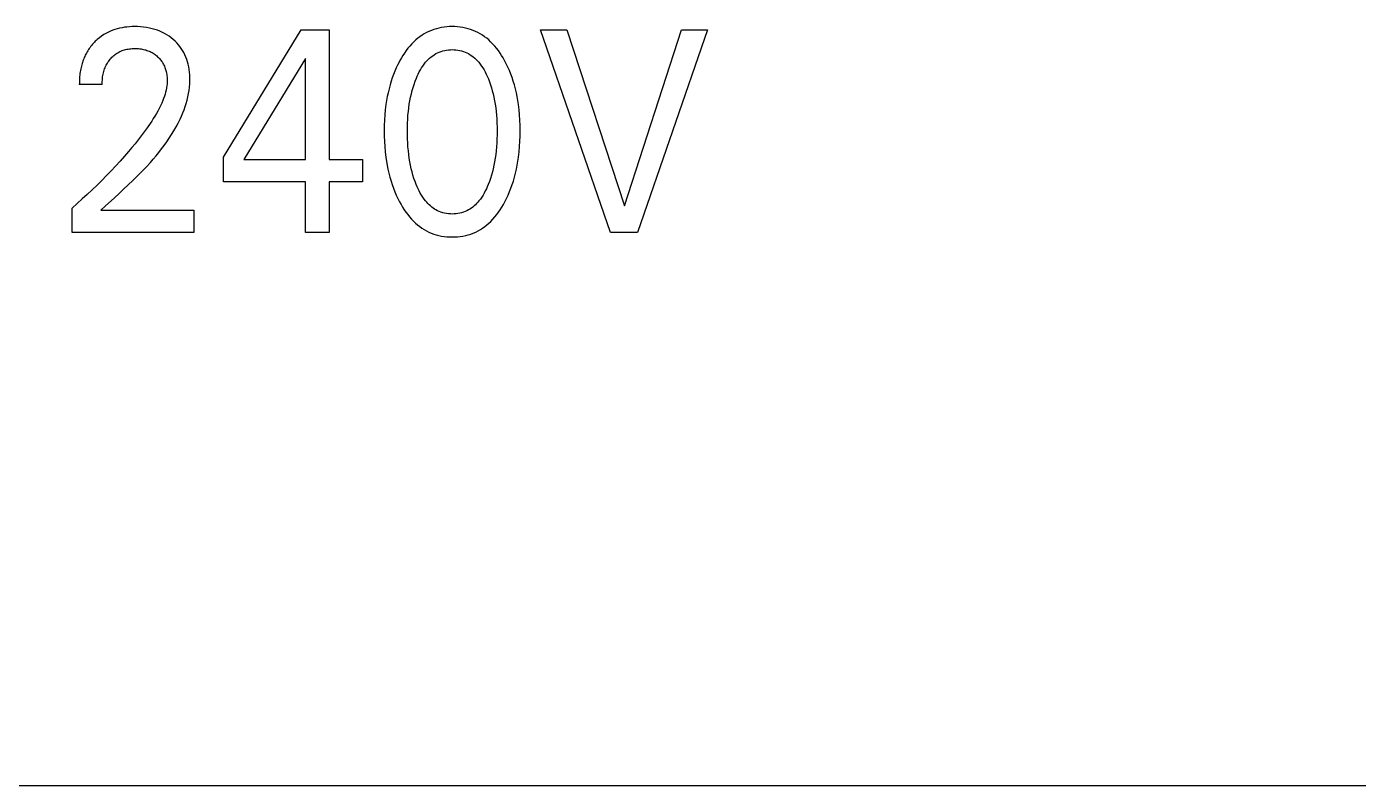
# Model space of a CAD drawing. Extents: x 0 to 420, y 0 to 297.
# Drawn here: x 156.61 to 171.06, y 225.97 to 234.2 of the extents above; entities that cross this region are included whole.
import ezdxf

# ---------------------------------------------------------------- set-up
doc = ezdxf.new("R2010")
doc.units = 0
doc.header["$LTSCALE"] = 23.1
doc.layers.add('10000_FRONT', color=7, linetype='CONTINUOUS')

msp = doc.modelspace()

# ---------------------------------------------------------------- linework, layer by layer
at = {"layer": '10000_FRONT', "color": 7, "linetype": 'CONTINUOUS'}
for p, q in [((157.544, 234.162), (157.521, 234.152)), ((157.568, 234.17), (157.544, 234.162)), ((157.593, 234.177), (157.568, 234.17)), ((157.617, 234.183), (157.593, 234.177)), ((157.645, 234.189), (157.617, 234.183)), ((157.672, 234.194), (157.645, 234.189)), ((157.699, 234.197), (157.672, 234.194)), ((157.727, 234.199), (157.699, 234.197)), ((157.755, 234.201), (157.727, 234.199)), ((157.782, 234.201), (157.755, 234.201)), ((157.815, 234.201), (157.782, 234.201)), ((157.847, 234.199), (157.815, 234.201)), ((157.88, 234.196), (157.847, 234.199)), ((157.912, 234.191), (157.88, 234.196)), ((157.944, 234.186), (157.912, 234.191)), ((157.972, 234.179), (157.944, 234.186)), ((158.001, 234.171), (157.972, 234.179)), ((158.029, 234.162), (158.001, 234.171)), ((158.056, 234.151), (158.029, 234.162)), ((158.746, 232.784), (159.589, 234.168)), ((159.589, 234.168), (159.892, 234.168)), ((159.892, 234.168), (159.892, 232.759)), ((161.003, 234.16), (160.977, 234.149)), ((161.03, 234.17), (161.003, 234.16)), ((161.057, 234.179), (161.03, 234.17)), ((161.085, 234.186), (161.057, 234.179)), ((161.114, 234.191), (161.085, 234.186)), ((161.142, 234.196), (161.114, 234.191)), ((161.171, 234.199), (161.142, 234.196)), ((161.2, 234.201), (161.171, 234.199)), ((161.229, 234.201), (161.2, 234.201)), ((161.258, 234.201), (161.229, 234.201)), ((161.287, 234.199), (161.258, 234.201)), ((161.316, 234.196), (161.287, 234.199)), ((161.345, 234.191), (161.316, 234.196)), ((161.373, 234.186), (161.345, 234.191)), ((161.402, 234.179), (161.373, 234.186)), ((161.429, 234.17), (161.402, 234.179)), ((161.456, 234.16), (161.429, 234.17)), ((161.482, 234.149), (161.456, 234.16)), ((162.948, 231.968), (162.188, 234.168)), ((162.188, 234.168), (162.472, 234.168)), ((162.472, 234.168), (163.098, 232.257)), ((163.098, 232.257), (163.717, 234.168)), ((164.001, 234.168), (163.241, 231.968)), ((163.717, 234.168), (164.001, 234.168)), ((157.335, 234.021), (157.325, 234.01)), ((157.345, 234.032), (157.335, 234.021)), ((157.355, 234.042), (157.345, 234.032)), ((157.366, 234.052), (157.355, 234.042)), ((157.377, 234.062), (157.366, 234.052)), ((157.4, 234.081), (157.377, 234.062)), ((157.424, 234.099), (157.4, 234.081)), ((157.449, 234.116), (157.424, 234.099)), ((157.475, 234.13), (157.449, 234.116)), ((157.498, 234.142), (157.475, 234.13)), ((157.521, 234.152), (157.498, 234.142)), ((158.083, 234.139), (158.056, 234.151)), ((158.108, 234.126), (158.083, 234.139)), ((158.133, 234.111), (158.108, 234.126)), ((158.157, 234.096), (158.133, 234.111)), ((158.18, 234.079), (158.157, 234.096)), ((158.202, 234.061), (158.18, 234.079)), ((158.221, 234.043), (158.202, 234.061)), ((158.239, 234.025), (158.221, 234.043)), ((158.257, 234.005), (158.239, 234.025)), ((160.791, 234.015), (160.769, 233.991)), ((160.813, 234.038), (160.791, 234.015)), ((160.834, 234.057), (160.813, 234.038)), ((160.856, 234.075), (160.834, 234.057)), ((160.879, 234.092), (160.856, 234.075)), ((160.902, 234.108), (160.879, 234.092)), ((160.926, 234.123), (160.902, 234.108)), ((160.951, 234.137), (160.926, 234.123)), ((160.977, 234.149), (160.951, 234.137)), ((161.508, 234.137), (161.482, 234.149)), ((161.533, 234.123), (161.508, 234.137)), ((161.557, 234.108), (161.533, 234.123)), ((161.58, 234.092), (161.557, 234.108)), ((161.603, 234.075), (161.58, 234.092)), ((161.625, 234.057), (161.603, 234.075)), ((161.646, 234.038), (161.625, 234.057)), ((161.668, 234.015), (161.646, 234.038)), ((161.69, 233.991), (161.668, 234.015)), ((157.24, 233.878), (157.235, 233.865)), ((157.246, 233.891), (157.24, 233.878)), ((157.252, 233.903), (157.246, 233.891)), ((157.259, 233.915), (157.252, 233.903)), ((157.266, 233.928), (157.259, 233.915)), ((157.273, 233.94), (157.266, 233.928)), ((157.281, 233.953), (157.273, 233.94)), ((157.289, 233.965), (157.281, 233.953)), ((157.298, 233.976), (157.289, 233.965)), ((157.307, 233.988), (157.298, 233.976)), ((157.316, 233.999), (157.307, 233.988)), ((157.325, 234.01), (157.316, 233.999)), ((157.527, 233.86), (157.536, 233.869)), ((157.536, 233.869), (157.545, 233.878)), ((157.545, 233.878), (157.555, 233.887)), ((157.555, 233.887), (157.566, 233.895)), ((157.566, 233.895), (157.576, 233.903)), ((157.576, 233.903), (157.587, 233.911)), ((157.587, 233.911), (157.598, 233.918)), ((157.598, 233.918), (157.61, 233.924)), ((157.61, 233.924), (157.621, 233.93)), ((157.621, 233.93), (157.634, 233.936)), ((157.634, 233.936), (157.646, 233.941)), ((157.646, 233.941), (157.658, 233.945)), ((157.658, 233.945), (157.671, 233.949)), ((157.671, 233.949), (157.683, 233.953)), ((157.683, 233.953), (157.697, 233.956)), ((157.697, 233.956), (157.711, 233.958)), ((157.711, 233.958), (157.725, 233.961)), ((157.725, 233.961), (157.74, 233.962)), ((157.74, 233.962), (157.754, 233.963)), ((157.754, 233.963), (157.768, 233.964)), ((157.768, 233.964), (157.782, 233.964)), ((157.782, 233.964), (157.796, 233.964)), ((157.796, 233.964), (157.81, 233.963)), ((157.81, 233.963), (157.824, 233.963)), ((157.824, 233.963), (157.838, 233.961)), ((157.838, 233.961), (157.852, 233.959)), ((157.852, 233.959), (157.865, 233.957)), ((157.865, 233.957), (157.879, 233.954)), ((157.879, 233.954), (157.891, 233.951)), ((157.891, 233.951), (157.903, 233.948)), ((157.903, 233.948), (157.915, 233.944)), ((157.915, 233.944), (157.927, 233.94)), ((157.927, 233.94), (157.939, 233.935)), ((157.939, 233.935), (157.951, 233.93)), ((157.951, 233.93), (157.962, 233.925)), ((157.962, 233.925), (157.973, 233.919)), ((157.973, 233.919), (157.983, 233.913)), ((157.983, 233.913), (157.994, 233.906)), ((157.994, 233.906), (158.004, 233.899)), ((158.004, 233.899), (158.013, 233.891)), ((158.013, 233.891), (158.023, 233.884)), ((158.023, 233.884), (158.032, 233.875)), ((158.032, 233.875), (158.041, 233.866)), ((158.273, 233.985), (158.257, 234.005)), ((158.288, 233.964), (158.273, 233.985)), ((158.303, 233.942), (158.288, 233.964)), ((158.316, 233.919), (158.303, 233.942)), ((158.328, 233.895), (158.316, 233.919)), ((158.338, 233.871), (158.328, 233.895)), ((158.348, 233.846), (158.338, 233.871)), ((160.693, 233.888), (160.677, 233.861)), ((160.711, 233.915), (160.693, 233.888)), ((160.729, 233.941), (160.711, 233.915)), ((160.749, 233.967), (160.729, 233.941)), ((160.769, 233.991), (160.749, 233.967)), ((160.984, 233.859), (161, 233.873)), ((161, 233.873), (161.017, 233.885)), ((161.017, 233.885), (161.034, 233.897)), ((161.034, 233.897), (161.052, 233.908)), ((161.052, 233.908), (161.07, 233.917)), ((161.07, 233.917), (161.089, 233.925)), ((161.089, 233.925), (161.108, 233.933)), ((161.108, 233.933), (161.128, 233.938)), ((161.128, 233.938), (161.148, 233.943)), ((161.148, 233.943), (161.168, 233.947)), ((161.168, 233.947), (161.188, 233.95)), ((161.188, 233.95), (161.209, 233.951)), ((161.209, 233.951), (161.229, 233.952)), ((161.229, 233.952), (161.25, 233.951)), ((161.25, 233.951), (161.27, 233.95)), ((161.27, 233.95), (161.291, 233.947)), ((161.291, 233.947), (161.311, 233.943)), ((161.311, 233.943), (161.331, 233.938)), ((161.331, 233.938), (161.35, 233.933)), ((161.35, 233.933), (161.37, 233.925)), ((161.37, 233.925), (161.388, 233.917)), ((161.388, 233.917), (161.407, 233.908)), ((161.407, 233.908), (161.425, 233.897)), ((161.425, 233.897), (161.442, 233.885)), ((161.442, 233.885), (161.458, 233.873)), ((161.458, 233.873), (161.474, 233.859)), ((161.71, 233.967), (161.69, 233.991)), ((161.73, 233.941), (161.71, 233.967)), ((161.748, 233.915), (161.73, 233.941)), ((161.765, 233.888), (161.748, 233.915)), ((161.782, 233.861), (161.765, 233.888)), ((157.194, 233.726), (157.191, 233.709)), ((157.197, 233.743), (157.194, 233.726)), ((157.201, 233.759), (157.197, 233.743)), ((157.204, 233.773), (157.201, 233.759)), ((157.208, 233.786), (157.204, 233.773)), ((157.211, 233.8), (157.208, 233.786)), ((157.215, 233.813), (157.211, 233.8)), ((157.22, 233.826), (157.215, 233.813)), ((157.224, 233.839), (157.22, 233.826)), ((157.229, 233.852), (157.224, 233.839)), ((157.235, 233.865), (157.229, 233.852)), ((157.447, 233.714), (157.451, 233.728)), ((157.451, 233.728), (157.456, 233.742)), ((157.456, 233.742), (157.461, 233.755)), ((157.461, 233.755), (157.467, 233.769)), ((157.467, 233.769), (157.473, 233.782)), ((157.473, 233.782), (157.479, 233.794)), ((157.479, 233.794), (157.486, 233.805)), ((157.486, 233.805), (157.493, 233.817)), ((157.493, 233.817), (157.501, 233.828)), ((157.501, 233.828), (157.509, 233.839)), ((157.509, 233.839), (157.518, 233.85)), ((157.518, 233.85), (157.527, 233.86)), ((158.041, 233.866), (158.051, 233.856)), ((158.051, 233.856), (158.059, 233.846)), ((158.059, 233.846), (158.067, 233.836)), ((158.067, 233.836), (158.075, 233.825)), ((158.075, 233.825), (158.083, 233.814)), ((158.083, 233.814), (158.089, 233.803)), ((158.089, 233.803), (158.095, 233.792)), ((158.095, 233.792), (158.1, 233.782)), ((158.1, 233.782), (158.105, 233.771)), ((158.105, 233.771), (158.11, 233.759)), ((158.11, 233.759), (158.114, 233.748)), ((158.114, 233.748), (158.117, 233.736)), ((158.117, 233.736), (158.121, 233.725)), ((158.121, 233.725), (158.124, 233.713)), ((158.356, 233.82), (158.348, 233.846)), ((158.363, 233.795), (158.356, 233.82)), ((158.37, 233.766), (158.363, 233.795)), ((158.375, 233.736), (158.37, 233.766)), ((158.379, 233.707), (158.375, 233.736)), ((159.635, 233.855), (158.969, 232.759)), ((159.635, 232.759), (159.635, 233.855)), ((160.622, 233.754), (160.606, 233.719)), ((160.638, 233.789), (160.622, 233.754)), ((160.656, 233.824), (160.638, 233.789)), ((160.661, 233.833), (160.656, 233.824)), ((160.677, 233.861), (160.661, 233.833)), ((160.872, 233.71), (160.884, 233.732)), ((160.884, 233.732), (160.896, 233.753)), ((160.896, 233.753), (160.91, 233.774)), ((160.91, 233.774), (160.925, 233.794)), ((160.925, 233.794), (160.94, 233.814)), ((160.94, 233.814), (160.954, 233.829)), ((160.954, 233.829), (160.969, 233.845)), ((160.969, 233.845), (160.984, 233.859)), ((161.474, 233.859), (161.49, 233.845)), ((161.49, 233.845), (161.504, 233.829)), ((161.504, 233.829), (161.518, 233.814)), ((161.518, 233.814), (161.534, 233.794)), ((161.534, 233.794), (161.548, 233.774)), ((161.548, 233.774), (161.562, 233.753)), ((161.562, 233.753), (161.575, 233.732)), ((161.575, 233.732), (161.587, 233.71)), ((161.798, 233.833), (161.782, 233.861)), ((161.816, 233.797), (161.798, 233.833)), ((161.834, 233.761), (161.816, 233.797)), ((161.85, 233.724), (161.834, 233.761)), ((161.865, 233.686), (161.85, 233.724)), ((157.182, 233.591), (157.181, 233.574)), ((157.183, 233.625), (157.182, 233.608)), ((157.182, 233.608), (157.182, 233.591)), ((157.184, 233.642), (157.183, 233.625)), ((157.185, 233.659), (157.184, 233.642)), ((157.187, 233.676), (157.185, 233.659)), ((157.189, 233.692), (157.187, 233.676)), ((157.191, 233.709), (157.189, 233.692)), ((157.43, 233.606), (157.432, 233.622)), ((157.43, 233.59), (157.43, 233.606)), ((157.43, 233.574), (157.43, 233.59)), ((157.432, 233.622), (157.433, 233.639)), ((157.433, 233.639), (157.435, 233.655)), ((157.435, 233.655), (157.437, 233.671)), ((157.437, 233.671), (157.441, 233.686)), ((157.441, 233.686), (157.444, 233.701)), ((157.444, 233.701), (157.447, 233.714)), ((158.124, 233.713), (158.127, 233.698)), ((158.127, 233.698), (158.13, 233.683)), ((158.13, 233.683), (158.132, 233.667)), ((158.132, 233.667), (158.134, 233.652)), ((158.134, 233.582), (158.132, 233.559)), ((158.134, 233.652), (158.135, 233.636)), ((158.135, 233.606), (158.134, 233.582)), ((158.135, 233.636), (158.135, 233.621)), ((158.135, 233.621), (158.135, 233.606)), ((158.382, 233.677), (158.379, 233.707)), ((158.379, 233.546), (158.382, 233.582)), ((158.383, 233.648), (158.382, 233.677)), ((158.382, 233.582), (158.383, 233.618)), ((158.383, 233.618), (158.383, 233.648)), ((160.567, 233.61), (160.554, 233.569)), ((160.579, 233.647), (160.567, 233.61)), ((160.592, 233.683), (160.579, 233.647)), ((160.606, 233.719), (160.592, 233.683)), ((160.815, 233.575), (160.827, 233.608)), ((160.827, 233.608), (160.84, 233.641)), ((160.84, 233.641), (160.85, 233.664)), ((160.85, 233.664), (160.86, 233.687)), ((160.86, 233.687), (160.872, 233.71)), ((161.587, 233.71), (161.598, 233.687)), ((161.598, 233.687), (161.609, 233.664)), ((161.609, 233.664), (161.619, 233.641)), ((161.619, 233.641), (161.622, 233.634)), ((161.622, 233.634), (161.634, 233.603)), ((161.634, 233.603), (161.645, 233.571)), ((161.879, 233.648), (161.865, 233.686)), ((161.892, 233.61), (161.879, 233.648)), ((161.904, 233.569), (161.892, 233.61)), ((157.43, 233.574), (157.181, 233.574)), ((158.105, 233.446), (158.097, 233.423)), ((158.112, 233.468), (158.105, 233.446)), ((158.118, 233.49), (158.112, 233.468)), ((158.124, 233.513), (158.118, 233.49)), ((158.128, 233.536), (158.124, 233.513)), ((158.132, 233.559), (158.128, 233.536)), ((158.352, 233.403), (158.361, 233.439)), ((158.361, 233.439), (158.368, 233.474)), ((158.368, 233.474), (158.374, 233.51)), ((158.374, 233.51), (158.379, 233.546)), ((160.524, 233.442), (160.517, 233.399)), ((160.533, 233.484), (160.524, 233.442)), ((160.543, 233.527), (160.533, 233.484)), ((160.554, 233.569), (160.543, 233.527)), ((160.77, 233.397), (160.777, 233.435)), ((160.777, 233.435), (160.786, 233.473)), ((160.786, 233.473), (160.794, 233.507)), ((160.794, 233.507), (160.804, 233.541)), ((160.804, 233.541), (160.815, 233.575)), ((161.645, 233.571), (161.655, 233.538)), ((161.655, 233.538), (161.664, 233.506)), ((161.664, 233.506), (161.673, 233.473)), ((161.673, 233.473), (161.681, 233.435)), ((161.681, 233.435), (161.689, 233.397)), ((161.915, 233.527), (161.904, 233.569)), ((161.925, 233.484), (161.915, 233.527)), ((161.934, 233.442), (161.925, 233.484)), ((161.942, 233.399), (161.934, 233.442)), ((158.049, 233.314), (158.034, 233.285)), ((158.063, 233.343), (158.049, 233.314)), ((158.076, 233.372), (158.063, 233.343)), ((158.089, 233.401), (158.076, 233.372)), ((158.097, 233.423), (158.089, 233.401)), ((158.305, 233.265), (158.318, 233.299)), ((158.318, 233.299), (158.331, 233.333)), ((158.331, 233.333), (158.342, 233.368)), ((158.342, 233.368), (158.352, 233.403)), ((160.503, 233.3), (160.498, 233.243)), ((160.51, 233.356), (160.503, 233.3)), ((160.517, 233.399), (160.51, 233.356)), ((160.753, 233.282), (160.758, 233.321)), ((160.758, 233.321), (160.763, 233.359)), ((160.763, 233.359), (160.77, 233.397)), ((161.689, 233.397), (161.695, 233.359)), ((161.695, 233.359), (161.701, 233.321)), ((161.701, 233.321), (161.705, 233.282)), ((161.948, 233.356), (161.942, 233.399)), ((161.955, 233.3), (161.948, 233.356)), ((161.961, 233.243), (161.955, 233.3)), ((157.949, 233.149), (157.919, 233.104)), ((157.967, 233.176), (157.949, 233.149)), ((157.985, 233.203), (157.967, 233.176)), ((158.001, 233.23), (157.985, 233.203)), ((158.018, 233.257), (158.001, 233.23)), ((158.034, 233.285), (158.018, 233.257)), ((158.232, 233.113), (158.255, 233.155)), ((158.255, 233.155), (158.276, 233.198)), ((158.276, 233.198), (158.291, 233.231)), ((158.291, 233.231), (158.305, 233.265)), ((160.494, 233.186), (160.492, 233.129)), ((160.498, 233.243), (160.494, 233.186)), ((160.743, 233.112), (160.744, 233.155)), ((160.744, 233.155), (160.746, 233.197)), ((160.746, 233.197), (160.749, 233.24)), ((160.749, 233.24), (160.753, 233.282)), ((161.705, 233.282), (161.709, 233.24)), ((161.709, 233.24), (161.712, 233.197)), ((161.712, 233.197), (161.715, 233.155)), ((161.715, 233.155), (161.716, 233.112)), ((161.964, 233.186), (161.961, 233.243)), ((161.966, 233.129), (161.964, 233.186)), ((157.854, 233.017), (157.821, 232.974)), ((157.887, 233.06), (157.854, 233.017)), ((157.919, 233.104), (157.887, 233.06)), ((158.158, 232.991), (158.184, 233.031)), ((158.184, 233.031), (158.209, 233.072)), ((158.209, 233.072), (158.232, 233.113)), ((160.492, 233.129), (160.491, 233.072)), ((160.491, 233.072), (160.492, 233.014)), ((160.492, 233.014), (160.494, 232.956)), ((160.742, 233.069), (160.743, 233.112)), ((160.743, 233.026), (160.742, 233.069)), ((160.744, 232.983), (160.743, 233.026)), ((161.716, 233.026), (161.715, 232.983)), ((161.716, 233.112), (161.716, 233.069)), ((161.716, 233.069), (161.716, 233.026)), ((161.964, 232.957), (161.967, 233.014)), ((161.967, 233.072), (161.966, 233.129)), ((161.967, 233.014), (161.967, 233.072)), ((157.752, 232.889), (157.717, 232.848)), ((157.787, 232.931), (157.752, 232.889)), ((157.821, 232.974), (157.787, 232.931)), ((158.046, 232.837), (158.075, 232.875)), ((158.075, 232.875), (158.104, 232.913)), ((158.104, 232.913), (158.132, 232.952)), ((158.132, 232.952), (158.158, 232.991)), ((160.494, 232.956), (160.498, 232.899)), ((160.498, 232.899), (160.503, 232.841)), ((160.746, 232.939), (160.744, 232.983)), ((160.749, 232.896), (160.746, 232.939)), ((160.753, 232.853), (160.749, 232.896)), ((161.71, 232.896), (161.706, 232.853)), ((161.713, 232.939), (161.71, 232.896)), ((161.715, 232.983), (161.713, 232.939)), ((161.956, 232.841), (161.961, 232.899)), ((161.961, 232.899), (161.964, 232.957)), ((157.624, 232.741), (157.576, 232.689)), ((157.671, 232.794), (157.624, 232.741)), ((157.717, 232.848), (157.671, 232.794)), ((157.907, 232.678), (157.953, 232.728)), ((157.953, 232.728), (157.985, 232.764)), ((157.985, 232.764), (158.015, 232.8)), ((158.015, 232.8), (158.046, 232.837)), ((158.746, 232.519), (158.746, 232.784)), ((158.969, 232.759), (159.635, 232.759)), ((159.892, 232.759), (160.254, 232.759)), ((160.254, 232.759), (160.254, 232.519)), ((160.503, 232.841), (160.51, 232.783)), ((160.51, 232.783), (160.516, 232.74)), ((160.516, 232.74), (160.524, 232.696)), ((160.757, 232.814), (160.753, 232.853)), ((160.763, 232.775), (160.757, 232.814)), ((160.769, 232.736), (160.763, 232.775)), ((160.777, 232.697), (160.769, 232.736)), ((161.689, 232.736), (161.682, 232.697)), ((161.696, 232.775), (161.689, 232.736)), ((161.701, 232.814), (161.696, 232.775)), ((161.706, 232.853), (161.701, 232.814)), ((161.935, 232.697), (161.942, 232.741)), ((161.942, 232.741), (161.949, 232.784)), ((161.949, 232.784), (161.956, 232.841)), ((157.477, 232.585), (157.426, 232.533)), ((157.527, 232.637), (157.477, 232.585)), ((157.576, 232.689), (157.527, 232.637)), ((157.762, 232.531), (157.811, 232.579)), ((157.811, 232.579), (157.859, 232.628)), ((157.859, 232.628), (157.907, 232.678)), ((160.524, 232.696), (160.532, 232.653)), ((160.532, 232.653), (160.542, 232.61)), ((160.542, 232.61), (160.553, 232.568)), ((160.553, 232.568), (160.565, 232.526)), ((160.785, 232.659), (160.777, 232.697)), ((160.794, 232.624), (160.785, 232.659)), ((160.803, 232.59), (160.794, 232.624)), ((160.814, 232.555), (160.803, 232.59)), ((161.655, 232.59), (161.644, 232.555)), ((161.665, 232.624), (161.655, 232.59)), ((161.673, 232.659), (161.665, 232.624)), ((161.682, 232.697), (161.673, 232.659)), ((161.893, 232.526), (161.905, 232.569)), ((161.905, 232.569), (161.916, 232.611)), ((161.916, 232.611), (161.926, 232.654)), ((161.926, 232.654), (161.935, 232.697)), ((157.322, 232.432), (157.268, 232.381)), ((157.375, 232.482), (157.322, 232.432)), ((157.426, 232.533), (157.375, 232.482)), ((157.613, 232.391), (157.663, 232.437)), ((157.663, 232.437), (157.713, 232.484)), ((157.713, 232.484), (157.762, 232.531)), ((159.635, 232.519), (158.746, 232.519)), ((159.635, 231.968), (159.635, 232.519)), ((159.892, 232.519), (159.892, 231.968)), ((160.254, 232.519), (159.892, 232.519)), ((160.565, 232.526), (160.578, 232.487)), ((160.578, 232.487), (160.592, 232.448)), ((160.592, 232.448), (160.606, 232.41)), ((160.826, 232.521), (160.814, 232.555)), ((160.839, 232.488), (160.826, 232.521)), ((160.848, 232.464), (160.839, 232.488)), ((160.859, 232.441), (160.848, 232.464)), ((160.87, 232.418), (160.859, 232.441)), ((161.6, 232.441), (161.588, 232.418)), ((161.61, 232.464), (161.6, 232.441)), ((161.62, 232.488), (161.61, 232.464)), ((161.633, 232.521), (161.62, 232.488)), ((161.644, 232.555), (161.633, 232.521)), ((161.852, 232.411), (161.867, 232.449)), ((161.867, 232.449), (161.88, 232.487)), ((161.88, 232.487), (161.893, 232.526)), ((157.159, 232.281), (157.103, 232.232)), ((157.214, 232.331), (157.159, 232.281)), ((157.268, 232.381), (157.214, 232.331)), ((157.464, 232.254), (157.563, 232.345)), ((157.563, 232.345), (157.613, 232.391)), ((160.606, 232.41), (160.622, 232.373)), ((160.622, 232.373), (160.64, 232.335)), ((160.64, 232.335), (160.658, 232.299)), ((160.658, 232.299), (160.674, 232.27)), ((160.882, 232.395), (160.87, 232.418)), ((160.895, 232.373), (160.882, 232.395)), ((160.909, 232.351), (160.895, 232.373)), ((160.923, 232.33), (160.909, 232.351)), ((160.939, 232.31), (160.923, 232.33)), ((160.952, 232.296), (160.939, 232.31)), ((160.964, 232.282), (160.952, 232.296)), ((160.978, 232.269), (160.964, 232.282)), ((161.494, 232.282), (161.481, 232.269)), ((161.507, 232.296), (161.494, 232.282)), ((161.519, 232.31), (161.507, 232.296)), ((161.535, 232.33), (161.519, 232.31)), ((161.55, 232.351), (161.535, 232.33)), ((161.564, 232.373), (161.55, 232.351)), ((161.576, 232.395), (161.564, 232.373)), ((161.588, 232.418), (161.576, 232.395)), ((161.785, 232.27), (161.8, 232.299)), ((161.8, 232.299), (161.819, 232.336)), ((161.819, 232.336), (161.836, 232.373)), ((161.836, 232.373), (161.852, 232.411)), ((157.103, 231.968), (157.103, 232.232)), ((157.415, 232.209), (157.464, 232.254)), ((157.415, 232.209), (158.423, 232.209)), ((158.423, 232.209), (158.423, 231.968)), ((160.674, 232.27), (160.69, 232.242)), ((160.69, 232.242), (160.708, 232.214)), ((160.708, 232.214), (160.726, 232.187)), ((160.726, 232.187), (160.746, 232.161)), ((160.746, 232.161), (160.766, 232.136)), ((160.766, 232.136), (160.788, 232.111)), ((160.992, 232.256), (160.978, 232.269)), ((161.006, 232.244), (160.992, 232.256)), ((161.021, 232.232), (161.006, 232.244)), ((161.037, 232.222), (161.021, 232.232)), ((161.053, 232.212), (161.037, 232.222)), ((161.069, 232.204), (161.053, 232.212)), ((161.088, 232.195), (161.069, 232.204)), ((161.107, 232.188), (161.088, 232.195)), ((161.127, 232.182), (161.107, 232.188)), ((161.147, 232.177), (161.127, 232.182)), ((161.167, 232.173), (161.147, 232.177)), ((161.188, 232.17), (161.167, 232.173)), ((161.209, 232.169), (161.188, 232.17)), ((161.229, 232.168), (161.209, 232.169)), ((161.25, 232.169), (161.229, 232.168)), ((161.271, 232.17), (161.25, 232.169)), ((161.291, 232.173), (161.271, 232.17)), ((161.311, 232.177), (161.291, 232.173)), ((161.331, 232.182), (161.311, 232.177)), ((161.351, 232.188), (161.331, 232.182)), ((161.37, 232.195), (161.351, 232.188)), ((161.389, 232.204), (161.37, 232.195)), ((161.406, 232.212), (161.389, 232.204)), ((161.422, 232.222), (161.406, 232.212)), ((161.437, 232.232), (161.422, 232.222)), ((161.452, 232.244), (161.437, 232.232)), ((161.467, 232.256), (161.452, 232.244)), ((161.481, 232.269), (161.467, 232.256)), ((161.671, 232.111), (161.693, 232.136)), ((161.693, 232.136), (161.713, 232.161)), ((161.713, 232.161), (161.732, 232.187)), ((161.732, 232.187), (161.751, 232.214)), ((161.751, 232.214), (161.768, 232.242)), ((161.768, 232.242), (161.785, 232.27)), ((160.788, 232.111), (160.811, 232.088)), ((160.811, 232.088), (160.832, 232.068)), ((160.832, 232.068), (160.854, 232.049)), ((160.854, 232.049), (160.876, 232.032)), ((160.876, 232.032), (160.9, 232.015)), ((160.9, 232.015), (160.924, 231.999)), ((160.924, 231.999), (160.949, 231.985)), ((161.51, 231.985), (161.535, 231.999)), ((161.535, 231.999), (161.559, 232.015)), ((161.559, 232.015), (161.583, 232.031)), ((161.583, 232.031), (161.605, 232.049)), ((161.605, 232.049), (161.627, 232.068)), ((161.627, 232.068), (161.648, 232.088)), ((161.648, 232.088), (161.671, 232.111)), ((158.423, 231.968), (157.103, 231.968)), ((159.892, 231.968), (159.635, 231.968)), ((160.949, 231.985), (160.975, 231.972)), ((160.975, 231.972), (161.001, 231.961)), ((161.001, 231.961), (161.028, 231.951)), ((161.028, 231.951), (161.056, 231.942)), ((161.056, 231.942), (161.084, 231.935)), ((161.084, 231.935), (161.113, 231.929)), ((161.113, 231.929), (161.142, 231.924)), ((161.142, 231.924), (161.171, 231.921)), ((161.171, 231.921), (161.2, 231.919)), ((161.2, 231.919), (161.229, 231.919)), ((161.229, 231.919), (161.259, 231.919)), ((161.259, 231.919), (161.288, 231.921)), ((161.288, 231.921), (161.317, 231.924)), ((161.317, 231.924), (161.346, 231.929)), ((161.346, 231.929), (161.375, 231.935)), ((161.375, 231.935), (161.403, 231.942)), ((161.403, 231.942), (161.431, 231.951)), ((161.431, 231.951), (161.458, 231.961)), ((161.458, 231.961), (161.484, 231.972)), ((161.484, 231.972), (161.51, 231.985)), ((163.241, 231.968), (162.948, 231.968)), ((134.06, 225.968), (203.56, 225.968))]:
    msp.add_line(p, q, dxfattribs=at)

doc.saveas('drawing.dxf')
